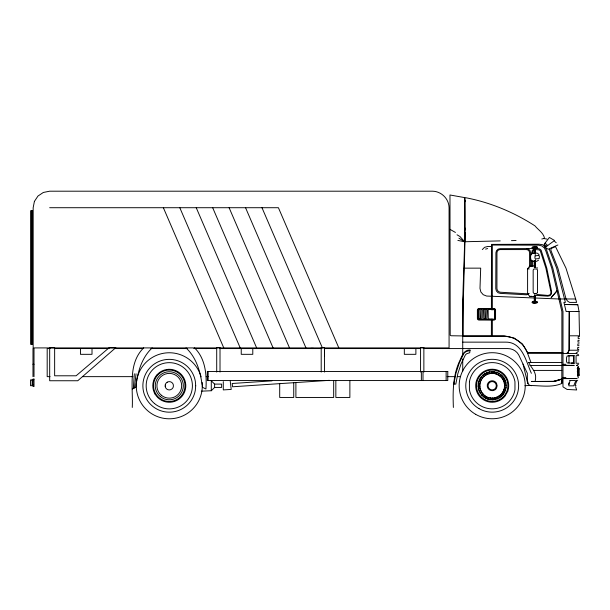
<?xml version="1.0" encoding="UTF-8"?>
<svg xmlns="http://www.w3.org/2000/svg" width="610" height="610" viewBox="0 0 610 610"><rect width="100%" height="100%" fill="white"/><g stroke="black" fill="none" stroke-linecap="round" stroke-linejoin="round"><path stroke-width="0.91" d="M324.505 356.568L324.505 347.875M463.44 295.148L462.899 307.028L462.899 335.927C462.799 289.796 466.032 243.733 464.995 197.594C489.822 202.2 513.757 212.166 534.962 225.868C538.211 229.894 543.556 232.898 544.539 238.327L541.794 239.013M491.393 335.927L491.401 319.152M491.408 309.827L491.477 244.396L539.332 244.221L542.717 244.755L545.378 247.195L546.758 250.39L552.828 268.125L562.992 311.519L562.977 386.862L567.087 389.439L576.663 389.958L575.634 386.862M462.731 355.195L462.731 336.179L504.02 336.179C514.543 336.323 523.982 343.285 527.52 353.152L561.818 353.152L561.818 379.176L553.529 381.441L535.107 381.456C537.364 372.519 532.187 369.355 528.672 362.508L561.818 362.508M132.271 407.457C133.201 387.571 127.787 363.873 143.419 348.096L143.693 347.906M464.995 201.773L465.003 200.286M561.818 379.176L561.818 383.469C550.296 388.547 537.12 384.635 524.92 385.703M576.084 385.741L575.085 385.741L576.785 380.373L577.693 380.373M576.702 381.7L576.717 380.991M566.713 353.48L567.963 352.786L569.26 350.224L569.389 311.519M132.271 389.012L133.331 388.486L134.337 373.785M165.226 385.055L165.226 386.488M133.331 388.486L134.444 387.929L136.053 373.785M453.375 384.094L455.822 384.087L457.79 373.854L461.007 364.017L465.369 354.951L466.589 353.769L469.708 352.748L470.074 349.896C463.097 349.804 461.45 357.651 458.926 362.599C452.795 376.805 452.811 392.283 453.375 407.457M453.832 384.094L455.906 373.274L459.315 362.866L463.92 353.274L465.758 351.741L469.997 350.46M532.66 252.677L533.079 251.129L534.207 249.993L535.763 249.581L539.194 249.902L540.285 250.802L545.889 268.156L550.883 291.71L550.845 293.562L549.671 295.011L547.864 295.438L536.693 294.439M568.848 384.59L570.144 380.472M534.421 296.521L529.8 296.521L527.597 293.669L527.597 268.812L529.8 265.952L534.421 265.952M156.64 375.158C152.256 380.343 151.57 388.166 154.986 394.029M557.898 244.991L548.192 249.254L545.172 247.355L544.196 244.274L549.381 237.465L554.582 240.492M152.165 347.906C141.245 358.123 137.502 372.908 135.778 387.266L134.444 387.929M578.318 351.429L575.634 353.48L562.977 353.548M539.118 254.866L537.768 253.386L536.701 253.089L532.042 253.089C529.93 255.14 529.93 259.273 532.042 261.316L536.701 261.316L538.531 260.18M211.289 390.736L214.606 387.419L221.628 387.419L221.628 384.102L214.606 384.102L211.289 380.792L211.289 390.736L201.308 391.17M482.304 249.581L484.576 247.317L487.672 246.486L491.439 246.493M578.448 364.307L576.663 365.337M577.693 378.2L578.448 377.445M535.504 301.188L537.616 302.209L536.815 303.01L534.848 303.338L532.896 303.01L532.088 302.209L532.896 301.409L534.848 301.073M534.848 248.621L532.896 248.293L532.088 247.492L532.896 246.692L534.848 246.364L536.808 246.692L537.608 247.492L535.504 248.514M561.818 379.039L553.522 381.319L531.333 381.486L553.529 381.441L555.748 381.204L561.818 379.046L561.818 383.469M545.172 247.355L554.055 240.881L556.236 242.742M167.224 382.195L166.637 382.615A4.125 4.125 0 0 0 165.226 385.062M566.454 353.48L567.712 352.786L569.008 350.224L569.122 311.519M578.311 367.799L577.243 368.387L578.311 367.799L577.639 367.845L577.639 372.169L578.311 372.176L577.243 371.589L577.639 372.169M534.451 301.012L534.848 300.86M574.117 355.615L567.178 355.95L566.507 357.75L566.499 361.455L567.178 362.927L574.117 363.27L574.117 355.615L569.008 355.615M485.606 249.101L487.672 248.552M535.763 248.552L533.697 249.101L532.179 250.611L531.63 254.5M528.534 294.241L526.468 294.79L500.337 293.379L498.042 292.731L496.387 290.978L495.785 288.637L495.922 252.769L496.479 250.702L497.989 249.193L500.063 248.666L537.822 248.552L539.675 248.987L541.139 250.214L546.774 268.148L551.6 291.618L551.493 293.875L550.06 295.614L547.864 296.155L535.763 295.377M536.808 246.692L535.252 247.103L535.252 253.973M532.896 303.01L534.451 302.598L534.451 295.423M529.8 296.521L531.264 296.155M532.896 248.293L535.252 247.95M536.815 301.409L534.451 301.752M532.042 261.316L533.254 261.019M310.879 348.34L313.494 348.34M527.597 293.669L529.221 293.509M272.037 380.831L232.174 383.484L232.562 386.778L329.377 380.335M511.462 240.645L516.068 240.492M457.874 240.416L464.606 241.751L500.223 240.897M537.608 247.492L535.42 247.507L535.42 254.126M532.088 302.209L534.291 302.194L534.291 295.575M49.677 207.713L278.412 207.713L338.825 347.913M464.134 268.156L480.688 268.148L479.994 288.393L480.832 291.938L483.219 294.699L486.605 296.048L558.981 298.984L575.665 298.976L576.587 302.408L569.587 302.408L567.574 301.119L566.042 298.976L557.86 268.125L551.028 250.702L550.83 249.444L551.623 248.293L555.512 246.615L565.966 268.125L575.665 298.976M577.113 304.474L564.433 304.474L563.914 302.408L565.386 302.408L556.625 268.125L549.29 249.299M576.32 311.519L579.02 311.519L579.5 335.797L569.595 335.797M462.502 335.927L462.502 307.028L464.606 244.396L464.599 197.594L449.974 194.986L450.203 335.225L451.049 335.744L462.502 335.927L504.18 335.927L514.199 338.047L522.511 344.032L527.68 352.755L562.977 352.786M579.447 336.659L578.204 336.659L578.158 338.481L579.401 338.481M579.309 340.281L578.067 340.281L577.975 342.088L579.21 342.088M462.731 342.141L505.454 342.141C522.358 341.737 525.98 361.372 531.379 373.305M579.111 343.887L577.891 343.887L577.8 345.695L579.02 345.695M578.92 347.494L577.708 347.494L577.624 349.301L578.829 349.301M50.043 348.569L47.184 348.569L47.184 376.644L50.043 376.644M54.801 348.569L109.083 348.569M114.794 348.569L143.358 348.569M150.975 348.569L187.163 348.569M193.827 348.569L216.68 348.569M219.539 348.569L321.424 348.569M324.284 348.569L420.458 348.569M423.309 348.569L507.703 348.569A12.391 12.391 0 0 1 518.683 354.837L527.353 373.335L527.353 381.593L527.947 383.659L529.457 385.169L531.516 385.726M569.26 350.224L578.73 350.224M576.366 353.548L578.448 354.585M578.73 355.615L576.076 355.615L576.076 363.27L578.73 363.27M571.73 363.27L574.117 363.27L571.593 363.011M32.978 364.231L34.008 364.231M562.977 364.307L565.897 364.307M562.977 365.337L569.824 365.337M570.586 365.337L572.127 365.337M572.767 365.337L574.04 365.337M529.945 365.474L561.818 365.474M562.977 365.443L574.04 365.443M577.784 368.455L579.187 368.455L579.187 375.47L577.784 375.47M577.8 368.867L579.157 368.867M534.017 370.415L561.818 370.415M577.8 375.058L579.157 375.058M82.419 376.644L132.888 376.644M206.203 376.644L208.109 376.644M447.115 376.644L455.685 376.644M457.591 376.644L460.451 376.644M562.977 377.445L565.897 377.445M562.977 378.474L576.663 378.474M562.977 378.604L576.663 378.604M569.786 380.472L575.398 380.472L575.398 381.7L573.728 385.84L568.848 385.84L568.848 382.943M32.155 380.747L32.978 380.747M32.155 384.872L32.978 384.872M532.088 247.492L534.291 247.507L534.291 253.257M537.616 302.209L535.42 302.194L535.42 295.575M528.672 362.508L530.982 362.523L527.52 353.152M531.417 381.402L535.107 381.456M527.597 268.812L529.221 268.964M571.73 355.615L573.522 355.828L573.491 363.011M544.181 238.586L546.995 239.089M532.042 253.089L533.254 253.386M529.8 265.952L531.264 266.326M526.468 248.552L528.534 249.101L530.044 250.611L530.601 252.677L530.601 266.334M576.663 365.443L578.448 366.473L578.73 367.51M534.451 248.689L534.848 248.842M449.974 229.345L455.441 232.448M457.027 234.789L460.016 236.535L464.606 241.751L458.933 238.167M194.514 347.906L194.788 348.096C205.471 358.817 206.82 374.692 205.936 389.012L202.429 387.266C200.705 372.908 196.954 358.123 186.042 347.906M544.196 244.274L546.781 246.364M545.096 243.131L547.757 245.571M536.869 267.386L537.38 268.194M261.98 207.713L322.393 347.913M245.548 207.713L305.961 347.913M229.108 207.713L289.521 347.913M212.677 207.713L273.089 347.913M196.237 207.713L256.65 347.913M179.805 207.713L240.218 347.913M163.366 207.713L223.779 347.913M523.014 364.086L527.353 381.593M230.237 381.204L231.213 389.439L223.29 389.904L223.29 381.616M527.833 381.784L527.947 383.659M214.606 387.419L214.606 384.102M464.995 227.987L465.003 230.115M464.995 232.235L465.003 241.743M578.425 367.51L578.425 376.416M577.533 367.51L577.533 376.416M569.008 355.828L568.97 363.011M561.886 352.778L561.886 311.626L551.737 268.156L545.805 250.878L544.402 247.988L541.817 245.899L538.6 245.167L492.339 245.045L492.339 309.827M535.42 259.776L535.42 267.317M535.252 260.615L535.252 267.256M535.252 295.728L535.252 302.598M534.848 246.943L534.848 253.912M534.848 260.577L534.848 267.233M534.848 293.89L534.848 303.338M534.451 247.103L534.451 253.44M534.451 260.615L534.451 267.256M534.291 260.722L534.291 267.317M532.66 260.866L532.66 266.334M531.63 260.866L531.63 266.334M529.564 267.241L529.564 252.677L529.152 251.129L528.016 249.993L526.468 249.581L500.055 249.581L498.507 249.993L497.371 251.129L496.959 252.677L496.929 288.545L497.379 290.307L498.614 291.649L500.337 292.228L526.468 293.761A3.096 3.088 0 0 0 528.016 293.349M492.339 319.152L492.339 335.927M462.731 358.977L462.731 371.284M446.131 371.467L446.131 380.556M423.866 372.069L423.866 347.532L420.564 347.532L420.564 372.069M423.004 371.467L423.004 380.556M421.358 371.467L421.358 380.556M415.883 348.546L415.883 354.326L404.323 354.326L404.323 348.546M349.873 380.724L349.873 397.453L335.843 397.453L335.843 380.724M333.678 380.724L333.678 397.453L295.896 397.453L295.896 382.607M324.505 372.069L324.505 347.532L321.203 347.532L321.203 372.069M293.738 382.607L293.738 397.453L279.7 397.453L279.7 383.553M252.792 348.546L252.792 354.326L241.232 354.326L241.232 348.546M220.012 372.069L220.012 347.532L216.71 347.532L216.71 372.069M208.147 371.467L208.147 380.556M92.011 348.546L92.011 354.326L80.451 354.326L80.451 348.546M34.008 376.614L34.008 348.546L32.978 348.546L32.978 376.614M32.322 210.648L32.322 344.414M31.735 210.648L31.735 344.414M31.148 210.648L31.148 344.414M165.226 386.488A4.125 4.125 0 0 0 166.637 388.936L167.224 389.348A4.125 4.125 0 0 0 170.701 389.653L171.944 388.936A4.125 4.125 0 0 0 173.354 386.488L173.354 385.055A4.125 4.125 0 0 0 171.944 382.615L171.357 382.195A4.125 4.125 0 0 0 167.231 382.203M156.686 375.173A16.493 16.493 0 0 1 181.307 374.456A16.493 16.493 0 0 1 179.165 399.001A16.493 16.493 0 0 1 155.039 394.022M202.314 385.772A33.032 33.032 0 0 1 166.408 418.673A33.032 33.032 0 0 1 136.762 380.038M136.915 379.229A33.032 33.032 0 0 1 200.324 374.479M200.598 375.249A33.032 33.032 0 0 1 201.087 376.827M202.154 382.485A33.032 33.032 0 0 1 202.306 384.956M195.711 385.772L195.307 390.362A26.421 26.421 0 0 1 146.415 398.978L144.463 394.807A26.421 26.421 0 0 1 162.451 360.258A26.421 26.421 0 0 1 195.314 381.189L195.711 385.772M469.425 381.723L469.425 389.752A23.119 23.119 0 0 0 509.899 400.595A23.088 23.088 0 0 0 514.962 389.752L514.962 381.723A23.088 23.088 0 0 0 509.907 370.872A23.119 23.119 0 0 0 469.418 381.715M506.231 385.733L505.385 390.537L504.356 392.756A14.038 14.038 0 0 1 483.173 396.485A14.03 14.03 0 0 1 483.173 374.998A14.038 14.038 0 0 1 504.356 378.719L505.385 380.937L506.231 385.733L504.584 385.733A12.383 12.383 0 0 1 486.002 396.462L485.179 397.895L485.895 398.284L486.635 396.805L486.002 396.462A12.383 12.383 0 0 1 486.002 375.013L485.179 373.579L484.485 374.006L485.392 375.386L486.002 375.013A12.383 12.383 0 0 1 504.584 385.733L504.561 385.017L506.208 384.918L506.231 385.733M487.321 384.879L487.321 386.595A4.956 4.956 0 0 0 494.672 390.026A4.926 4.926 0 0 0 496.487 388.212L497.15 385.733L496.487 383.263A4.926 4.926 0 0 0 495.381 381.944A4.964 4.964 0 0 0 491.34 380.861A4.956 4.956 0 0 0 487.314 384.879M490.76 398.04L490.562 399.68L489.761 399.558L490.043 397.933L490.76 398.04M493.825 371.795L493.635 373.434L494.344 373.541L494.634 371.909L493.825 371.795M478.37 383.301L478.255 384.109L479.895 384.3L479.994 383.583L478.37 383.301M504.5 387.175L504.394 387.891L506.018 388.173L506.14 387.365L504.5 387.175M34.404 201.391L33.161 207.713L33.161 347.913L449.074 347.913L449.074 207.713C448.937 198.829 441.426 191.365 432.559 191.197L49.677 191.197L43.34 192.455L37.98 196.031L34.404 201.391M494.733 318.405L493.909 319.228L488.244 318.816L488.13 310.147L488.541 309.43L494.626 309.735L494.733 318.405M477.973 309.529L477.805 318.405L478.431 319.48L493.909 319.64A1.235 1.235 0 0 0 495.145 318.405L495.152 310.147A1.235 1.235 0 0 0 493.909 308.912L479.048 308.912L477.973 309.529M488.64 397.606L488.168 399.184L487.398 398.925L487.962 397.377L488.64 397.606M496.22 372.291L495.747 373.869L496.433 374.098L496.997 372.55L496.22 372.291M480.558 381.502L480.329 382.188L478.751 381.707L479.002 380.937L480.558 381.502M504.058 389.287L503.837 389.973L505.385 390.537L505.644 389.76L504.058 389.287M535.084 255.826L534.879 258.06L535.405 258.93L539.179 258.579L539.392 256.345L538.866 255.476L535.084 255.826M507.718 391.384L504.851 396.355A16.523 16.523 0 0 1 481.58 398.391A16.478 16.478 0 0 1 477.897 393.991A16.5 16.5 0 0 1 483.936 371.444A16.523 16.523 0 0 1 507.718 380.076A16.561 16.561 0 0 1 507.718 391.384M498.5 373.19L497.752 374.67L498.385 375.013L499.216 373.579L498.5 373.19M537.54 292.419L536.693 293.509L534.009 293.509L533.163 292.419L533.163 270.062L534.009 268.964L536.693 268.964L537.54 270.062L537.54 292.419M481.473 379.542L481.13 380.175L479.651 379.435L480.039 378.719L481.473 379.542M504.737 392.039L504.356 392.756L502.922 391.933L503.265 391.292L504.737 392.039M481.115 309.43L480.703 318.405L481.115 319.121L481.938 319.121L482.35 310.147L481.938 309.43L481.115 309.43M486.063 309.43L485.651 318.405L486.063 319.121L486.894 319.121L487.306 310.147L486.894 309.43L486.063 309.43M479.872 318.405L479.46 319.121L478.637 319.121L478.225 318.405L478.637 309.43L479.46 309.43L479.872 310.147L479.872 318.405M484.828 318.405L484.416 319.121L483.593 319.121L483.173 318.405L483.593 309.43L484.416 309.43L484.828 310.147L484.828 318.405M500.581 374.479L499.59 375.806L500.154 376.248L501.222 374.982L500.581 374.479M484.797 395.669L483.814 396.996L483.173 396.492L484.233 395.227L484.797 395.669M503.456 394.121L502.953 394.762L501.687 393.702L502.129 393.13L503.456 394.121M481.442 376.713L480.939 377.354L482.258 378.337L482.708 377.773L481.442 376.713M557.075 290.764L551.196 297.627L557.075 290.764M495.358 388.395L494.847 388.898A4.125 4.125 0 0 1 490.135 389.31L489.54 388.898A4.125 4.125 0 0 1 489.54 382.584L490.135 382.165A4.125 4.125 0 0 1 493.612 381.868A4.156 4.156 0 0 1 495.358 388.395M483.189 394.235L481.984 395.371L481.442 394.762L482.708 393.702L483.189 394.235M502.404 376.103L501.207 377.239L501.687 377.773L502.953 376.713L502.404 376.103M483.173 374.982L482.563 375.524L483.7 376.728L484.233 376.248L483.173 374.982M500.696 394.746L500.154 395.227L501.222 396.492L501.832 395.943L500.696 394.746M115.74 347.715L77.76 380.747L49.684 380.747L49.684 347.715L54.641 347.715L54.641 375.79L76.105 375.79L109.137 347.715L115.74 347.715M503.921 378.025L502.541 378.932L502.922 379.542L504.356 378.719L503.921 378.025M481.847 392.543L480.466 393.45L480.039 392.756L481.473 391.933L481.847 392.543M499.003 396.088L498.385 396.462L499.216 397.895L499.91 397.468L499.003 396.088M480.825 390.644L479.308 391.3L479.002 390.537L480.558 389.973L480.825 390.644M505.088 380.175L503.57 380.831L503.837 381.502L505.385 380.937L505.088 380.175M487.398 372.55L486.635 372.847L487.291 374.365L487.962 374.098L487.398 372.55M497.104 397.11L496.433 397.377L496.997 398.925L497.76 398.627L497.104 397.11M480.146 388.593L478.537 388.974L478.37 388.173L479.994 387.891L480.146 388.593M505.858 382.5L504.249 382.882L504.394 383.583L506.018 383.301L505.858 382.5M489.761 371.909L488.961 372.077L489.342 373.686L490.043 373.541L489.761 371.909M495.053 397.789L494.344 397.933L494.634 399.558L495.434 399.397L495.053 397.789M479.834 386.458L478.179 386.549L478.156 385.733L479.811 385.733L479.834 386.458M492.194 371.704L491.378 371.726L491.477 373.373L492.194 373.35L492.194 371.704M492.918 398.101L492.194 398.124L492.194 399.771L493.01 399.748L492.918 398.101M32.559 210.648L30.912 210.648L30.912 344.414L32.559 344.414L32.559 210.648M577.83 304.825L564.433 304.474L566.118 311.519L579.02 311.519L577.83 304.825M493.909 308.5L479.048 308.5A1.655 1.655 0 0 0 477.394 310.147L477.394 318.405A1.655 1.655 0 0 0 479.048 320.059L493.909 320.059A1.655 1.655 0 0 0 495.564 318.405L495.564 310.147A1.655 1.655 0 0 0 493.909 308.492M447.778 371.467L207.324 371.467L207.324 380.556L447.778 380.556L447.778 371.467M34.008 379.092L32.978 379.092L32.978 386.526L34.008 386.526L34.008 379.092M32.155 379.923L30.5 379.923L30.5 385.703L32.155 385.703L32.155 379.923M161.337 395.257A12.375 12.375 0 0 0 181.483 387.922A12.375 12.375 0 0 0 165.058 374.143A12.375 12.375 0 0 0 161.337 395.257M160.27 396.523A14.03 14.03 0 0 0 183.114 388.212A14.03 14.03 0 0 0 164.494 372.588A14.03 14.03 0 0 0 160.27 396.523M161.383 399.375A15.723 15.723 0 0 0 184.982 385.772A15.723 15.723 0 0 0 161.406 372.138A15.723 15.723 0 0 0 161.383 399.375M502.282 397.75A15.685 15.685 0 0 0 500.04 372.153A15.685 15.685 0 0 0 477.447 380.373A15.685 15.685 0 0 0 477.462 391.094A15.685 15.685 0 0 0 502.274 397.75M154.429 403.484A23.119 23.119 0 0 0 192.058 389.79A23.119 23.119 0 0 0 161.383 364.048A23.119 23.119 0 0 0 154.429 403.484M475.678 414.342A33.032 33.032 0 0 0 525.225 385.733A33.032 33.032 0 0 0 475.678 357.132A33.032 33.032 0 0 0 475.678 414.342M478.987 408.616A26.421 26.421 0 0 0 518.622 385.733A26.421 26.421 0 0 0 478.987 362.851A26.421 26.421 0 0 0 478.987 408.616"/></g></svg>
